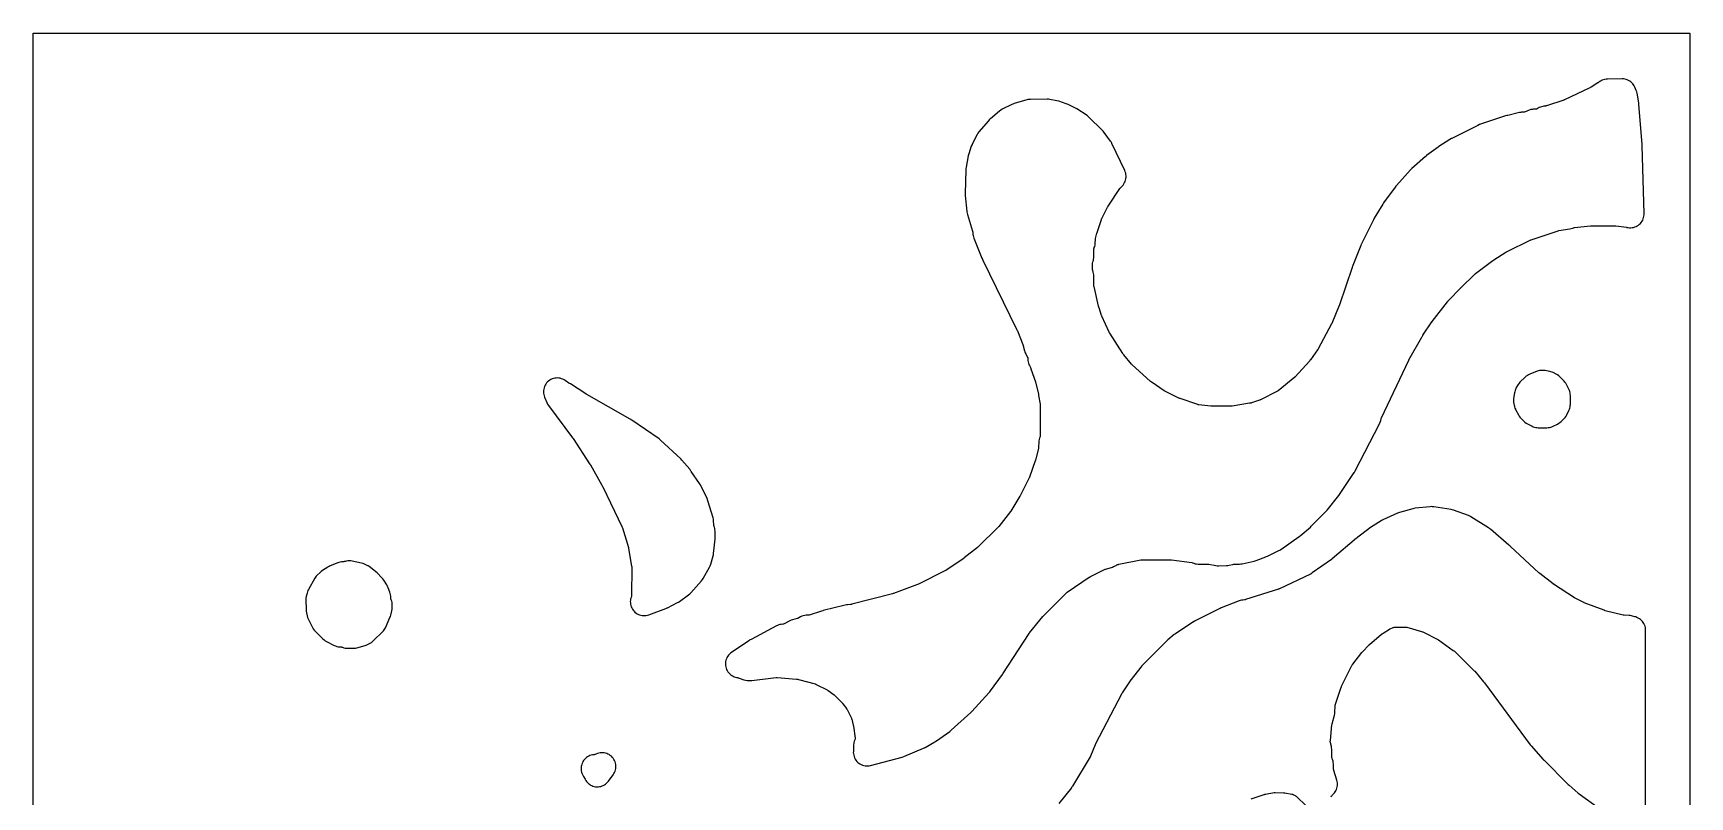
# Model space of a CAD drawing. Header units: millimetres. Extents: x 0 to 300, y 0 to 300.
# Drawn here: x 0 to 299.9, y 161.9 to 300 of the extents above; entities that cross this region are included whole.
import ezdxf

# ---------------------------------------------------------------- set-up
doc = ezdxf.new("R2010")
doc.units = ezdxf.units.MM
doc.layers.add('CUT', color=7, linetype='CONTINUOUS')

msp = doc.modelspace()

# ---------------------------------------------------------------- linework, layer by layer
at = {"layer": 'CUT'}
for points in [[(0, 0.06), (0, 299.94), (0, 299.95), (0, 299.98), (0, 299.99), (0.01, 300), (0.02, 300), (0.05, 300), (0.06, 300), (299.85, 300), (299.86, 300), (299.89, 300), (299.9, 300), (299.91, 300), (299.91, 299.99), (299.91, 299.98), (299.91, 299.95), (299.91, 299.94), (299.91, 0.06)], [(291.9, 159.52), (291.9, 192.03), (291.89, 192.28), (291.85, 192.52), (291.79, 192.76), (291.71, 192.99), (291.6, 193.22), (291.47, 193.43), (291.33, 193.62), (291.16, 193.81), (290.97, 193.97), (290.78, 194.12), (290.56, 194.24), (290.34, 194.35), (290.11, 194.43), (289.94, 194.48), (289.93, 194.48), (289.53, 194.6), (289.33, 194.66), (289.13, 194.69), (288.92, 194.71), (288.01, 194.75), (287.93, 194.75), (287.9, 194.75), (287.89, 194.75), (287.84, 194.77), (284.6, 195.56), (284.5, 195.59), (284.48, 195.6), (284.38, 195.63), (280.8, 197.01), (280.79, 197.01), (280.75, 197.03), (280.7, 197.05), (280.69, 197.05), (279.16, 197.82), (279.13, 197.83), (279.05, 197.88), (275.25, 200.34), (275.18, 200.39), (275.16, 200.4), (275.14, 200.41), (272.74, 202.3), (272.59, 202.41), (272.58, 202.42), (272.55, 202.44), (267.42, 207.17), (267.3, 207.3), (267.16, 207.43), (263.83, 210.28), (263.71, 210.37), (263.59, 210.46), (263.56, 210.48), (263.48, 210.53), (260.28, 212.52), (260.05, 212.65), (259.82, 212.75), (257.13, 213.73), (256.9, 213.8), (256.67, 213.85), (253.57, 214.35), (253.35, 214.37), (253.14, 214.38), (252.92, 214.37), (250.2, 214.1), (249.97, 214.06), (249.74, 214.01), (247.34, 213.3), (247.01, 213.18), (244.35, 211.97), (244.27, 211.93), (244.23, 211.91), (244.03, 211.79), (242.08, 210.58), (241.86, 210.42), (241.85, 210.42), (241.78, 210.36), (239.83, 208.88), (239.76, 208.84), (239.68, 208.77), (239.56, 208.68), (235.17, 204.94), (235.04, 204.85), (235.02, 204.83), (235.01, 204.82), (231.54, 202.39), (231.48, 202.36), (231.46, 202.34), (231.39, 202.3), (231.33, 202.25), (231.3, 202.23), (231.24, 202.2), (225.6, 199.53), (225.52, 199.5), (225.45, 199.48), (219.45, 197.56), (219.38, 197.54), (219.35, 197.53), (219.31, 197.53), (219.28, 197.52), (218.96, 197.49), (218.75, 197.45), (218.53, 197.4), (218.32, 197.33), (215.08, 196.08), (214.86, 195.99), (214.84, 195.98), (210.25, 193.68), (209.98, 193.52), (209.95, 193.5), (206.79, 191.38), (206.78, 191.37), (206.58, 191.23), (205.43, 190.28), (205.25, 190.12), (200.72, 185.59), (200.52, 185.36), (198.77, 183.13), (198.77, 183.12), (198.72, 183.07), (198.57, 182.87), (197.14, 180.73), (197, 180.49), (192.34, 171.47), (192.26, 171.3), (191.4, 169.27), (191.38, 169.22), (191.36, 169.17), (191.33, 169.12), (188.15, 163.82), (188.1, 163.75), (188.05, 163.68), (187.99, 163.58), (187.95, 163.53), (185.67, 160.71)], [(234.93, 161.9), (234.94, 161.91), (234.97, 161.95), (235, 162.01), (235.07, 162.09), (235.13, 162.17), (235.14, 162.17), (235.23, 162.25), (235.41, 162.42), (235.58, 162.6), (235.72, 162.8), (235.84, 163.01), (235.95, 163.23), (236.03, 163.47), (236.09, 163.71), (236.12, 163.95), (236.13, 164.2), (236.12, 164.44), (236.08, 164.68), (236.01, 164.92), (235.46, 166.68), (235.43, 166.78), (235.41, 166.83), (235.41, 166.85), (235.41, 166.9), (235.38, 167.86), (235.36, 168.12), (235.31, 168.38), (235.23, 168.63), (235.14, 168.88), (235.14, 168.89), (235.13, 168.92), (235.12, 168.96), (235.12, 168.98), (235.12, 169.03), (235.08, 170.55), (235.06, 170.78), (235.02, 171.02), (234.82, 171.92), (234.81, 171.96), (234.81, 171.97), (234.81, 171.98), (234.81, 171.99), (234.83, 172.08), (235.12, 174.95), (235.14, 175.07), (235.15, 175.12), (235.56, 176.66), (235.62, 176.92), (235.65, 177.2), (235.7, 178.29), (235.7, 178.4), (235.73, 178.5), (236.8, 181.73), (236.83, 181.82), (236.84, 181.84), (236.87, 181.91), (238.74, 185.65), (238.79, 185.74), (238.8, 185.76), (238.84, 185.82), (238.87, 185.87), (240.51, 188), (240.52, 188.02), (240.59, 188.09), (241.84, 189.4), (241.86, 189.42), (241.88, 189.44), (241.89, 189.45), (244.09, 191.33), (244.15, 191.38), (244.19, 191.4), (244.39, 191.51), (245.52, 192.21), (245.59, 192.26), (245.62, 192.28), (245.63, 192.29), (245.65, 192.3), (246.2, 192.52), (246.28, 192.55), (246.38, 192.59), (246.41, 192.6), (246.42, 192.6), (246.45, 192.6), (248.47, 192.61), (248.52, 192.61), (248.53, 192.61), (248.56, 192.6), (248.65, 192.57), (251.34, 191.79), (251.48, 191.75), (251.5, 191.75), (251.54, 191.74), (251.55, 191.73), (251.57, 191.72), (251.68, 191.66), (254.3, 190.36), (254.4, 190.31), (254.43, 190.29), (257.09, 188.38), (257.16, 188.33), (257.21, 188.3), (257.22, 188.3), (257.22, 188.29), (257.23, 188.28), (257.24, 188.28), (257.3, 188.22), (260.77, 184.8), (260.8, 184.77), (260.85, 184.71), (260.96, 184.6), (262.58, 182.71), (262.63, 182.66), (262.64, 182.64), (262.7, 182.57), (262.76, 182.5), (271.02, 171.32), (271.16, 171.15), (273.36, 168.67), (273.46, 168.56), (273.48, 168.54), (273.51, 168.51), (277.84, 164.19), (277.9, 164.13), (278.05, 163.99), (279.7, 162.59), (279.86, 162.47), (283.57, 159.81)], [(220.51, 161.55), (222.82, 162.33), (222.88, 162.35), (222.96, 162.38), (222.99, 162.39), (223.1, 162.41), (224.68, 162.7), (224.73, 162.71), (224.74, 162.71), (224.82, 162.71), (224.84, 162.71), (226.33, 162.65), (226.43, 162.64), (226.49, 162.64), (226.56, 162.63), (227.86, 162.4), (227.95, 162.38), (227.99, 162.37), (228.02, 162.36), (228.06, 162.34), (228.46, 162.13), (228.48, 162.12), (228.51, 162.1), (228.65, 162.01), (228.67, 162), (228.68, 161.99), (228.75, 161.93), (230.4, 160.32)]]:
    msp.add_lwpolyline(points, dxfattribs=at)
for points in [[(125.53, 184.95), (125.64, 184.72), (125.77, 184.51), (125.93, 184.32), (126.1, 184.14), (126.28, 183.98), (126.49, 183.83), (126.7, 183.71), (126.93, 183.61), (127.17, 183.54), (127.41, 183.48), (127.51, 183.47), (127.59, 183.45), (127.61, 183.45), (127.65, 183.44), (127.67, 183.43), (127.68, 183.43), (127.79, 183.39), (127.8, 183.39), (127.83, 183.38), (128.65, 183.09), (128.94, 183.01), (129.24, 182.96), (129.56, 182.93), (129.79, 182.92), (129.8, 182.92), (130.1, 182.94), (134.53, 183.48), (134.6, 183.49), (134.65, 183.49), (134.7, 183.49), (138.2, 183.19), (138.37, 183.18), (138.38, 183.18), (138.41, 183.18), (138.44, 183.17), (138.54, 183.14), (138.58, 183.13), (141.59, 182.31), (141.61, 182.31), (141.62, 182.3), (141.63, 182.3), (141.64, 182.3), (141.65, 182.29), (141.68, 182.28), (141.76, 182.23), (143.74, 181.24), (143.78, 181.22), (143.87, 181.16), (143.88, 181.16), (143.91, 181.14), (144.98, 180.33), (145.05, 180.26), (145.11, 180.2), (146.49, 178.85), (146.53, 178.81), (146.54, 178.79), (146.6, 178.72), (147.23, 177.85), (147.26, 177.82), (147.26, 177.81), (147.29, 177.77), (147.34, 177.67), (148.12, 176.13), (148.17, 176.02), (148.18, 175.97), (148.47, 174.85), (148.49, 174.76), (148.5, 174.72), (148.51, 174.7), (148.79, 172.52), (148.8, 172.4), (148.79, 172.36), (148.65, 171.96), (148.59, 171.74), (148.55, 171.52), (148.53, 171.3), (148.48, 170.29), (148.48, 170.17), (148.48, 170.15), (148.48, 170.05), (148.47, 169.9), (148.49, 169.66), (148.54, 169.41), (148.61, 169.17), (148.7, 168.94), (148.82, 168.72), (148.95, 168.51), (149.11, 168.32), (149.28, 168.14), (149.48, 167.99), (149.68, 167.85), (149.9, 167.73), (150.13, 167.63), (150.37, 167.56), (150.62, 167.52), (150.86, 167.49), (151.11, 167.49), (151.36, 167.52), (151.6, 167.57), (157.29, 169.06), (157.64, 169.18), (161.18, 170.68), (161.32, 170.74), (161.34, 170.75), (161.46, 170.82), (163.24, 171.84), (163.29, 171.87), (163.32, 171.88), (163.44, 171.96), (163.47, 171.98), (163.53, 172.02), (165.96, 173.74), (166.2, 173.93), (169.77, 177.18), (169.94, 177.35), (173.05, 180.76), (173.06, 180.77), (173.13, 180.85), (173.19, 180.91), (173.31, 181.06), (175.46, 184), (175.54, 184.12), (180.3, 191.47), (180.38, 191.57), (180.39, 191.59), (182.76, 194.52), (182.78, 194.54), (182.86, 194.61), (182.86, 194.62), (182.91, 194.66), (183.01, 194.75), (187.1, 198.84), (187.11, 198.85), (187.16, 198.89), (191.18, 201.62), (191.24, 201.65), (191.4, 201.73), (191.4, 201.74), (193.96, 203.02), (194.07, 203.07), (194.08, 203.07), (194.1, 203.08), (194.11, 203.08), (195.19, 203.39), (195.4, 203.46), (195.6, 203.54), (196.03, 203.75), (196.19, 203.84), (196.29, 203.9), (196.31, 203.91), (196.34, 203.92), (196.48, 203.94), (196.55, 203.96), (200.54, 204.74), (200.57, 204.75), (200.6, 204.76), (200.62, 204.76), (200.67, 204.76), (205.9, 204.76), (206.05, 204.75), (206.06, 204.75), (209.77, 204.25), (209.85, 204.23), (209.87, 204.23), (209.88, 204.22), (209.9, 204.22), (209.96, 204.19), (210.1, 204.14), (210.13, 204.13), (210.37, 204.06), (210.62, 204.02), (210.87, 204), (212.7, 203.96), (212.72, 203.96), (212.77, 203.96), (212.8, 203.96), (212.81, 203.96), (212.86, 203.95), (214.09, 203.73), (214.31, 203.7), (214.53, 203.69), (214.55, 203.69), (214.6, 203.69), (216.02, 203.72), (216.29, 203.74), (216.54, 203.79), (217.19, 203.94), (217.28, 203.95), (217.33, 203.96), (217.36, 203.96), (217.41, 203.96), (218.4, 203.99), (218.63, 204.01), (218.86, 204.05), (221.05, 204.53), (221.23, 204.57), (221.4, 204.64), (223.17, 205.32), (223.22, 205.34), (223.43, 205.41), (223.68, 205.52), (225.51, 206.44), (225.53, 206.44), (225.69, 206.53), (225.85, 206.63), (229.21, 208.99), (229.39, 209.13), (231.22, 210.68), (231.38, 210.83), (234.03, 213.51), (234.2, 213.71), (234.24, 213.75), (236.37, 216.39), (236.36, 216.39), (236.51, 216.58), (239.16, 220.55), (239.17, 220.57), (239.18, 220.58), (239.2, 220.61), (239.34, 220.85), (243.74, 229.38), (243.86, 229.66), (243.95, 229.94), (244.02, 230.24), (244.03, 230.27), (244.04, 230.3), (244.05, 230.33), (244.1, 230.44), (249.02, 240.84), (249.05, 240.9), (251.39, 245.04), (251.47, 245.17), (251.49, 245.22), (251.55, 245.31), (251.58, 245.37), (251.59, 245.39), (253.19, 247.77), (253.22, 247.81), (253.24, 247.83), (253.24, 247.84), (256.03, 251.43), (256.06, 251.46), (256.13, 251.55), (256.14, 251.57), (258.43, 253.94), (258.46, 253.97), (258.47, 253.98), (258.48, 253.98), (258.5, 254), (260.94, 256.35), (260.99, 256.4), (261.03, 256.43), (261.04, 256.44), (261.06, 256.46), (261.13, 256.52), (264.24, 258.9), (264.4, 259), (264.42, 259.01), (266.59, 260.38), (266.6, 260.39), (266.71, 260.43), (266.85, 260.5), (271, 262.59), (271.11, 262.63), (271.12, 262.63), (271.16, 262.65), (276.04, 264.28), (276.17, 264.32), (276.21, 264.33), (278.19, 264.62), (278.42, 264.66), (278.65, 264.73), (278.88, 264.82), (278.94, 264.86), (278.97, 264.87), (279.03, 264.88), (279.05, 264.88), (281.9, 265.19), (282.03, 265.19), (282.04, 265.19), (286.34, 265.16), (286.48, 265.15), (288.44, 264.89), (288.48, 264.89), (288.49, 264.89), (288.52, 264.88), (288.66, 264.86), (288.76, 264.84), (289, 264.81), (289.25, 264.81), (289.49, 264.84), (289.72, 264.88), (289.96, 264.95), (290.18, 265.04), (290.4, 265.15), (290.6, 265.29), (290.79, 265.44), (290.96, 265.61), (291.12, 265.79), (291.26, 265.99), (291.37, 266.21), (291.47, 266.43), (291.54, 266.66), (291.6, 266.9), (291.62, 267.14), (291.63, 267.38), (291.29, 279.65), (291.29, 279.69), (291.28, 279.89), (290.7, 287.17), (290.67, 287.42), (290.36, 289.13), (290.29, 289.4), (290.2, 289.66), (289.96, 290.22), (289.85, 290.45), (289.72, 290.65), (289.57, 290.85), (289.41, 291.03), (289.22, 291.19), (289.02, 291.33), (288.81, 291.46), (288.59, 291.56), (288.36, 291.64), (288.12, 291.7), (287.88, 291.73), (287.63, 291.74), (285.02, 291.71), (284.77, 291.69), (284.53, 291.65), (284.29, 291.59), (284.05, 291.5), (283.83, 291.39), (283.62, 291.26), (283.42, 291.11), (283.31, 291.01), (283.3, 291.01), (283.28, 290.99), (282.04, 290.25), (282, 290.23), (281.99, 290.22), (281.96, 290.21), (281.88, 290.16), (281.78, 290.11), (277.19, 287.95), (277.17, 287.94), (277.13, 287.93), (277.12, 287.92), (277.08, 287.91), (273.94, 286.86), (273.86, 286.84), (273.85, 286.84), (273.83, 286.83), (273.82, 286.83), (273.81, 286.83), (273.8, 286.82), (273.78, 286.82), (273.74, 286.82), (273.5, 286.79), (273.28, 286.75), (273.06, 286.7), (272.86, 286.62), (272.65, 286.53), (272.26, 286.32), (272.23, 286.31), (272.19, 286.29), (272.16, 286.28), (272.14, 286.28), (272.13, 286.27), (272.12, 286.27), (272.1, 286.27), (271.63, 286.25), (271.4, 286.22), (271.17, 286.18), (271.13, 286.17), (270.83, 286.07), (269.99, 285.74), (269.98, 285.73), (269.97, 285.73), (269.94, 285.72), (269.92, 285.72), (269.86, 285.72), (269.75, 285.71), (269.47, 285.69), (269.46, 285.69), (269.42, 285.69), (269.3, 285.68), (269.26, 285.68), (269.05, 285.66), (268.85, 285.61), (266.93, 285.13), (266.9, 285.12), (266.85, 285.11), (266.78, 285.1), (266.52, 285.03), (261.84, 283.46), (261.52, 283.33), (261.5, 283.32), (261.5, 283.31), (256.83, 280.97), (256.74, 280.93), (256.47, 280.78), (254.49, 279.52), (254.33, 279.41), (252.25, 277.85), (252.15, 277.77), (252.09, 277.72), (252.04, 277.68), (249.57, 275.52), (249.45, 275.41), (249.43, 275.39), (249.33, 275.28), (246.83, 272.47), (246.82, 272.46), (246.8, 272.43), (246.73, 272.36), (246.69, 272.32), (246.58, 272.17), (244.46, 269.29), (244.33, 269.1), (242.77, 266.52), (242.76, 266.49), (242.73, 266.44), (242.69, 266.37), (242.64, 266.28), (242.63, 266.27), (240.44, 261.9), (240.42, 261.86), (240.4, 261.82), (240.32, 261.63), (238.87, 257.99), (238.81, 257.81), (238.76, 257.67), (238.75, 257.63), (236.46, 250.86), (236.46, 250.85), (236.46, 250.84), (236.43, 250.76), (235.07, 247.5), (235.06, 247.48), (235.06, 247.47), (235.04, 247.44), (232.62, 242.89), (232.6, 242.85), (232.6, 242.84), (232.52, 242.73), (231.23, 240.95), (231.2, 240.91), (231.13, 240.81), (231.1, 240.77), (231.08, 240.74), (231.06, 240.71), (231.04, 240.68), (228.48, 237.84), (228.47, 237.82), (228.45, 237.8), (228.41, 237.77), (225.38, 235.34), (225.36, 235.32), (225.35, 235.32), (225.33, 235.3), (225.27, 235.27), (222.16, 233.7), (222.1, 233.67), (222.08, 233.66), (222.01, 233.64), (220.55, 233.15), (220.48, 233.12), (220.46, 233.11), (220.41, 233.1), (220.39, 233.09), (220.37, 233.09), (220.32, 233.08), (220.27, 233.07), (220.2, 233.07), (217.03, 232.53), (216.98, 232.52), (216.95, 232.52), (216.91, 232.52), (216.83, 232.52), (213.35, 232.53), (213.34, 232.53), (213.33, 232.53), (213.27, 232.53), (213.21, 232.54), (211.01, 232.8), (210.98, 232.8), (210.97, 232.8), (210.95, 232.81), (210.94, 232.81), (210.91, 232.82), (210.86, 232.83), (210.82, 232.84), (207.62, 233.91), (207.56, 233.94), (207.44, 234), (207.43, 234), (204.84, 235.29), (204.82, 235.3), (204.73, 235.35), (202.55, 236.83), (202.52, 236.85), (202.51, 236.86), (202.45, 236.9), (202.3, 237), (202.29, 237.01), (202.28, 237.01), (202.24, 237.05), (198.96, 240.04), (198.84, 240.16), (197.42, 241.86), (197.39, 241.9), (197.34, 241.96), (197.33, 241.98), (197.25, 242.08), (194.89, 245.74), (194.79, 245.88), (194.77, 245.92), (193.46, 248.82), (193.44, 248.87), (193.42, 248.94), (192.96, 250.31), (192.96, 250.32), (192.94, 250.37), (192.89, 250.52), (192.89, 250.53), (192.87, 250.57), (192.86, 250.61), (192.85, 250.62), (192.84, 250.65), (192.84, 250.66), (192.05, 254.17), (192.04, 254.2), (192.04, 254.22), (192.04, 254.28), (191.99, 256.28), (191.97, 256.55), (191.92, 256.81), (191.84, 257.06), (191.77, 257.28), (191.76, 257.3), (191.76, 257.32), (191.75, 257.42), (191.75, 258.23), (191.76, 258.33), (191.76, 258.35), (191.78, 258.4), (191.86, 258.64), (191.93, 258.89), (191.98, 259.14), (192, 259.4), (192.04, 261.02), (192.04, 261.07), (192.04, 261.09), (192.05, 261.12), (192.05, 261.13), (192.1, 261.24), (192.17, 261.45), (192.23, 261.66), (192.26, 261.87), (192.28, 262.09), (192.3, 262.63), (192.31, 262.73), (192.31, 262.77), (192.31, 262.78), (192.31, 262.79), (192.31, 262.8), (192.32, 262.81), (192.32, 262.84), (192.58, 263.85), (192.59, 263.88), (192.59, 263.89), (192.6, 263.93), (193.4, 266.33), (193.42, 266.4), (193.48, 266.5), (193.48, 266.51), (194.49, 268.55), (194.53, 268.62), (194.54, 268.64), (194.58, 268.71), (196.74, 271.92), (196.78, 271.98), (196.79, 271.99), (196.8, 272), (196.84, 272.03), (197.15, 272.35), (197.31, 272.54), (197.46, 272.75), (197.58, 272.97), (197.69, 273.2), (197.76, 273.44), (197.82, 273.68), (197.85, 273.94), (197.85, 274.19), (197.83, 274.44), (197.78, 274.69), (197.7, 274.93), (197.61, 275.16), (195.28, 280.06), (195.26, 280.11), (195.25, 280.13), (195.14, 280.32), (195.02, 280.5), (193.72, 282.25), (193.6, 282.4), (193.46, 282.54), (191.18, 284.78), (190.99, 284.95), (190.79, 285.1), (188.92, 286.31), (188.67, 286.45), (187.36, 287.1), (187.35, 287.11), (187.02, 287.24), (185.66, 287.69), (185.32, 287.78), (184.05, 288.01), (183.82, 288.04), (183.6, 288.05), (183.59, 288.05), (183.57, 288.05), (180.54, 288.03), (180.31, 288.02), (180.08, 287.98), (179.86, 287.93), (177.58, 287.26), (177.37, 287.19), (177.17, 287.1), (175.44, 286.24), (175.18, 286.09), (174.95, 285.92), (173.29, 284.53), (173.12, 284.38), (173.11, 284.37), (173.08, 284.34), (173.06, 284.32), (173.05, 284.31), (172.92, 284.17), (171.21, 282.18), (171.03, 281.94), (170.88, 281.68), (169.98, 279.9), (169.97, 279.89), (169.96, 279.87), (169.83, 279.54), (169.37, 278.15), (169.29, 277.84), (168.88, 275.75), (168.84, 275.54), (168.83, 275.32), (168.74, 270.97), (168.74, 270.92), (168.74, 270.89), (168.75, 270.66), (169.02, 267.75), (169.02, 267.73), (169.02, 267.71), (169.06, 267.46), (169.12, 267.23), (170.03, 264.2), (170.04, 264.16), (170.06, 264.12), (170.06, 264.11), (170.08, 264.05), (170.09, 263.99), (170.1, 263.93), (170.13, 263.62), (170.17, 263.39), (170.22, 263.15), (170.3, 262.93), (171.75, 259.33), (171.77, 259.29), (171.78, 259.25), (171.81, 259.19), (171.83, 259.14), (171.85, 259.1), (171.87, 259.04), (171.89, 259), (171.91, 258.97), (178.03, 246.49), (178.08, 246.38), (178.12, 246.28), (178.14, 246.24), (178.15, 246.21), (178.17, 246.17), (179.16, 243.71), (179.18, 243.66), (179.2, 243.6), (179.23, 243.49), (179.49, 242.55), (179.53, 242.41), (179.54, 242.38), (179.6, 242.21), (179.68, 242.04), (180.02, 241.37), (180.03, 241.36), (180.03, 241.35), (180.04, 241.34), (180.04, 241.33), (180.04, 241.32), (180.05, 241.23), (180.09, 240.82), (180.12, 240.58), (180.18, 240.34), (180.25, 240.11), (180.35, 239.89), (180.54, 239.52), (180.57, 239.47), (180.58, 239.44), (180.62, 239.33), (181.43, 236.93), (181.44, 236.9), (181.45, 236.86), (181.97, 234.75), (181.98, 234.71), (181.99, 234.67), (182, 234.62), (182.02, 234.5), (182.29, 232.91), (182.3, 232.86), (182.3, 232.83), (182.3, 232.78), (182.3, 232.71), (182.28, 227.15), (182.28, 227.1), (182.28, 227.09), (182.28, 227.07), (182.27, 227.03), (182.26, 227.02), (182.26, 227.01), (182.18, 226.78), (182.11, 226.55), (182.06, 226.31), (182.04, 226.07), (182, 225.17), (182, 225.06), (181.99, 225.01), (181.99, 224.98), (181.49, 222.98), (181.47, 222.87), (181.47, 222.86), (181.44, 222.76), (181.44, 222.73), (181.42, 222.68), (180.36, 219.73), (180.34, 219.68), (180.33, 219.65), (180.32, 219.64), (180.31, 219.62), (178.65, 216.34), (178.63, 216.3), (178.62, 216.28), (177.01, 213.59), (177, 213.57), (176.97, 213.53), (176.93, 213.49), (174.82, 210.81), (174.81, 210.8), (174.71, 210.69), (171.06, 207.09), (171.01, 207.04), (170.97, 207), (168.56, 205.1), (168.45, 205.01), (165.26, 202.89), (165.2, 202.86), (165.19, 202.85), (165.14, 202.83), (165.14, 202.82), (160.29, 200.39), (160.08, 200.3), (155.75, 198.68), (155.7, 198.66), (155.66, 198.65), (155.58, 198.62), (148.23, 196.72), (148.17, 196.71), (148.13, 196.7), (148.11, 196.7), (148.07, 196.7), (148, 196.69), (147.97, 196.69), (147.94, 196.69), (147.42, 196.65), (147.21, 196.63), (147, 196.58), (143.04, 195.58), (142.93, 195.56), (142.69, 195.49), (140.5, 194.78), (140.44, 194.76), (140.37, 194.76), (140.34, 194.76), (140.16, 194.75), (139.92, 194.73), (139.67, 194.7), (139.42, 194.64), (139.17, 194.55), (138.94, 194.44), (138.63, 194.27), (138.56, 194.24), (138.56, 194.23), (138.55, 194.23), (138.54, 194.23), (138.51, 194.22), (138.5, 194.22), (138.46, 194.21), (138.36, 194.18), (138.29, 194.17), (137.44, 193.92), (137.22, 193.84), (137.01, 193.74), (135.95, 193.19), (135.84, 193.14), (135.8, 193.13), (135.73, 193.12), (135.71, 193.12), (135.41, 193.08), (135.19, 193.04), (134.98, 192.98), (134.77, 192.9), (134.57, 192.81), (129.98, 190.38), (129.96, 190.37), (129.79, 190.28), (129.76, 190.27), (129.55, 190.14), (126.42, 188.02), (126.22, 187.87), (126.04, 187.7), (125.87, 187.52), (125.73, 187.32), (125.6, 187.1), (125.5, 186.88), (125.42, 186.64), (125.36, 186.4), (125.33, 186.16), (125.32, 185.91), (125.34, 185.66), (125.38, 185.42), (125.44, 185.18)], [(93.13, 236.93), (92.96, 236.75), (92.81, 236.55), (92.68, 236.33), (92.57, 236.11), (92.49, 235.87), (92.43, 235.63), (92.39, 235.39), (92.38, 235.14), (92.39, 234.89), (92.43, 234.64), (92.5, 234.4), (92.58, 234.17), (93, 233.19), (93.14, 232.92), (93.3, 232.67), (97.66, 226.85), (97.74, 226.72), (97.77, 226.68), (100.73, 222.12), (100.75, 222.1), (100.79, 222.04), (100.83, 221.98), (100.83, 221.97), (100.86, 221.94), (100.87, 221.92), (102.97, 218.26), (103.01, 218.19), (103.07, 218.05), (103.12, 217.94), (106.6, 210.69), (106.64, 210.61), (106.66, 210.54), (107.76, 206.98), (107.77, 206.96), (107.78, 206.94), (107.78, 206.92), (107.79, 206.86), (108.34, 203.58), (108.35, 203.53), (108.35, 203.5), (108.35, 203.46), (108.35, 203.38), (108.33, 198.32), (108.33, 198.28), (108.33, 198.26), (108.32, 198.22), (108.31, 198.2), (108.3, 198.17), (108.23, 197.96), (108.16, 197.73), (108.12, 197.48), (108.1, 197.24), (108.11, 197), (108.13, 196.75), (108.19, 196.52), (108.26, 196.28), (108.36, 196.06), (108.48, 195.85), (108.62, 195.65), (108.78, 195.46), (108.95, 195.29), (109.14, 195.14), (109.35, 195.01), (109.56, 194.89), (109.79, 194.8), (110.03, 194.74), (110.27, 194.69), (110.51, 194.67), (110.75, 194.67), (111, 194.7), (111.24, 194.75), (111.47, 194.83), (114.52, 195.96), (114.77, 196.06), (114.81, 196.08), (114.83, 196.09), (114.85, 196.1), (116.67, 197.03), (116.83, 197.13), (116.99, 197.23), (118.66, 198.43), (118.88, 198.61), (119.07, 198.8), (120.99, 200.97), (121.16, 201.18), (121.3, 201.4), (122.45, 203.44), (122.58, 203.7), (122.67, 203.98), (123.1, 205.47), (123.15, 205.68), (123.19, 205.9), (123.46, 208.47), (123.47, 208.77), (123.45, 209.93), (123.43, 210.19), (123.39, 210.44), (123.32, 210.68), (123.28, 210.8), (123.26, 210.86), (123.25, 210.89), (123.24, 210.91), (123.23, 210.97), (123.23, 210.98), (123.23, 211.08), (123.19, 211.8), (123.15, 212.09), (123.08, 212.38), (122.16, 215.42), (122.15, 215.45), (122.09, 215.63), (122.08, 215.67), (122.07, 215.68), (121.99, 215.88), (120.78, 218.3), (120.61, 218.58), (119.15, 220.73), (119.06, 220.88), (119.03, 220.92), (119.02, 220.94), (118.87, 221.14), (117.46, 222.81), (117.24, 223.04), (113.57, 226.42), (113.3, 226.64), (108.38, 230.02), (108.35, 230.04), (108.26, 230.1), (108.23, 230.12), (108.07, 230.22), (100.24, 234.65), (100.17, 234.69), (100.15, 234.71), (100.11, 234.73), (100.09, 234.74), (100.07, 234.76), (97.25, 236.56), (97.09, 236.65), (97.03, 236.69), (97.02, 236.69), (97, 236.71), (96.33, 237.18), (96.12, 237.32), (95.9, 237.43), (95.67, 237.52), (95.43, 237.59), (95.18, 237.63), (94.93, 237.65), (94.68, 237.64), (94.44, 237.61), (94.19, 237.55), (93.96, 237.47), (93.73, 237.37), (93.51, 237.24), (93.31, 237.1)], [(268.86, 230.98), (268.99, 230.76), (269.14, 230.56), (269.31, 230.37), (269.84, 229.83), (270.04, 229.64), (270.26, 229.48), (270.5, 229.34), (271.34, 228.92), (271.55, 228.83), (271.77, 228.76), (272, 228.7), (272.23, 228.67), (272.46, 228.66), (274.04, 228.66), (274.27, 228.67), (274.5, 228.7), (274.73, 228.76), (274.95, 228.83), (275.16, 228.92), (275.96, 229.32), (276.18, 229.45), (276.4, 229.6), (276.59, 229.78), (277.15, 230.33), (277.34, 230.53), (277.5, 230.76), (277.64, 231), (278.02, 231.77), (278.11, 231.98), (278.19, 232.2), (278.24, 232.42), (278.27, 232.65), (278.28, 232.88), (278.28, 234.49), (278.27, 234.72), (278.24, 234.96), (278.18, 235.18), (278.11, 235.41), (278.01, 235.62), (277.59, 236.45), (277.46, 236.68), (277.3, 236.89), (277.13, 237.09), (276.35, 237.87), (276.16, 238.04), (275.95, 238.19), (275.73, 238.32), (275.17, 238.61), (274.97, 238.7), (274.76, 238.78), (274.55, 238.83), (273.95, 238.96), (273.69, 239.01), (273.42, 239.02), (273.17, 239.02), (272.94, 239.01), (272.71, 238.98), (272.49, 238.93), (272.27, 238.85), (270.94, 238.34), (270.71, 238.24), (270.49, 238.11), (270.28, 237.97), (270.09, 237.8), (269.15, 236.88), (268.98, 236.69), (268.83, 236.49), (268.7, 236.28), (268.43, 235.78), (268.34, 235.58), (268.26, 235.38), (268.2, 235.17), (268.16, 234.95), (268.01, 233.93), (267.98, 233.7), (267.98, 233.47), (268, 233.24), (268.04, 233.02), (268.12, 232.68), (268.12, 232.66), (268.13, 232.61), (268.14, 232.58), (268.18, 232.43), (268.25, 232.21), (268.34, 232), (268.35, 231.98), (268.36, 231.96)], [(52.47, 190.45), (52.67, 190.28), (52.88, 190.12), (53.11, 189.99), (54.49, 189.29), (54.73, 189.19), (54.97, 189.11), (55.23, 189.05), (55.49, 189.02), (55.75, 189.01), (55.83, 189), (55.85, 189), (55.87, 188.99), (55.95, 188.96), (56, 188.94), (56.23, 188.86), (56.46, 188.81), (56.69, 188.77), (56.93, 188.76), (57.91, 188.76), (58.14, 188.77), (58.37, 188.8), (58.59, 188.85), (60.08, 189.27), (60.31, 189.35), (60.54, 189.45), (61.01, 189.69), (61.23, 189.82), (61.44, 189.97), (61.63, 190.15), (63.25, 191.76), (63.4, 191.92), (63.54, 192.1), (63.66, 192.29), (63.76, 192.49), (64.6, 194.32), (64.69, 194.54), (64.76, 194.76), (64.95, 195.53), (65, 195.83), (65.02, 196.13), (65.02, 196.56), (65.01, 196.81), (64.97, 197.06), (64.91, 197.31), (64.82, 197.54), (64.81, 197.56), (64.8, 197.6), (64.79, 197.61), (64.78, 197.65), (64.78, 197.66), (64.78, 197.67), (64.78, 197.7), (64.78, 197.73), (64.77, 197.82), (64.77, 197.9), (64.74, 198.22), (64.71, 198.46), (64.65, 198.68), (64.58, 198.9), (64.26, 199.7), (64.23, 199.79), (64.22, 199.79), (64.15, 199.97), (64.01, 200.23), (63.47, 201.1), (63.32, 201.32), (63.14, 201.53), (62.3, 202.39), (62.05, 202.61), (61.05, 203.39), (60.84, 203.53), (60.63, 203.66), (60.61, 203.67), (60.59, 203.67), (60, 203.96), (59.72, 204.08), (59.43, 204.16), (57.76, 204.52), (57.49, 204.57), (57.23, 204.58), (56.96, 204.57), (56.7, 204.52), (56.55, 204.48), (56.44, 204.45), (56.39, 204.44), (56.38, 204.44), (56.33, 204.44), (56.29, 204.44), (56.22, 204.43), (56.12, 204.43), (55.83, 204.4), (55.59, 204.36), (55.36, 204.3), (55.13, 204.22), (53.8, 203.67), (53.58, 203.57), (53.41, 203.47), (53.37, 203.44), (53.34, 203.42), (52.36, 202.82), (52.15, 202.66), (51.95, 202.49), (51.43, 201.99), (51.26, 201.82), (51.11, 201.62), (50.98, 201.42), (49.84, 199.4), (49.74, 199.19), (49.65, 198.97), (49.59, 198.74), (49.45, 198.14), (49.39, 197.84), (49.38, 197.54), (49.4, 195.76), (49.4, 195.75), (49.42, 195.46), (49.47, 195.17), (49.6, 194.62), (49.68, 194.34), (49.8, 194.07), (50.59, 192.51), (50.72, 192.28), (50.88, 192.07), (51.05, 191.87)], [(102.29, 163.73), (102.53, 163.75), (102.77, 163.8), (103, 163.88), (103.22, 163.97), (103.43, 164.08), (103.63, 164.22), (103.82, 164.37), (103.99, 164.54), (104.14, 164.73), (105, 165.89), (105.13, 166.1), (105.25, 166.31), (105.34, 166.54), (105.42, 166.77), (105.46, 167.01), (105.49, 167.26), (105.49, 167.5), (105.46, 167.75), (105.41, 167.99), (105.34, 168.22), (105.25, 168.45), (105.13, 168.67), (105, 168.87), (104.84, 169.06), (104.67, 169.23), (104.48, 169.39), (104.27, 169.53), (104.06, 169.64), (103.83, 169.74), (103.59, 169.81), (103.35, 169.85), (103.11, 169.88), (102.86, 169.88), (102.62, 169.85), (102.38, 169.8), (102.14, 169.73), (101.89, 169.64), (101.72, 169.57), (101.69, 169.56), (101.66, 169.55), (101.58, 169.52), (101.51, 169.51), (101.27, 169.48), (101.03, 169.43), (100.8, 169.36), (100.58, 169.26), (100.37, 169.14), (100.17, 169), (99.98, 168.84), (99.81, 168.67), (99.66, 168.48), (99.53, 168.27), (99.42, 168.06), (99.33, 167.83), (99.26, 167.6), (99.21, 167.36), (99.19, 167.12), (99.19, 166.87), (99.22, 166.63), (99.27, 166.39), (99.34, 166.16), (99.44, 165.94), (99.55, 165.72), (99.65, 165.58), (99.66, 165.57), (99.91, 165.07), (100.03, 164.86), (100.17, 164.67), (100.33, 164.48), (100.51, 164.32), (100.7, 164.17), (100.9, 164.04), (101.12, 163.93), (101.34, 163.85), (101.57, 163.78), (101.81, 163.74), (102.05, 163.72)]]:
    msp.add_lwpolyline(points, close=True, dxfattribs=at)

doc.saveas('drawing.dxf')
